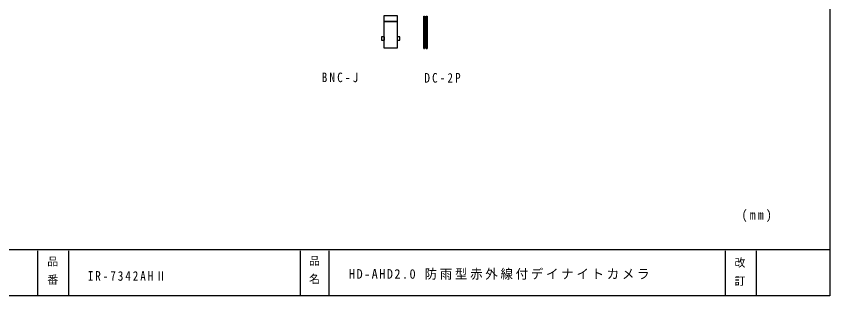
# Model space of a CAD drawing. Units: millimetres on the paper. Extents: x -142 to 142, y -98 to 91.
# Drawn here: x -44.5 to 141.8, y -98.3 to -34.2 of the extents above; entities that cross this region are included whole.
import ezdxf
from ezdxf.enums import TextEntityAlignment as Align

# ---------------------------------------------------------------- set-up
doc = ezdxf.new("R2010")
doc.units = ezdxf.units.MM
doc.layers.add('0-0_0', color=4, linetype='Continuous')
doc.styles.add('ＭＳ ゴシック', font='')
doc.styles.get('ＭＳ ゴシック').set_extended_font_data('MS Gothic')

msp = doc.modelspace()

# ---------------------------------------------------------------- linework, layer by layer
at = {"layer": '0-0_0'}
for p, q in [((48.792, -41.641), (49.001, -41.641)), ((49.347, -41.641), (49.557, -41.641)), ((141.803, -87.795), (-141.803, -87.791)), ((-39.681, -87.959), (-39.681, -98.28)), ((-32.546, -87.959), (-32.546, -98.28)), ((20.51, -87.959), (20.51, -98.28)), ((27.092, -87.959), (27.092, -98.28)), ((117.874, -87.959), (117.874, -98.28)), ((124.987, -87.959), (124.987, -98.28))]:
    msp.add_line(p, q, dxfattribs=at)
for points in [[(-141.803, 91.405), (141.803, 91.405), (141.803, -98.28), (-141.803, -98.28)], [(39.777, -34.045), (42.684, -34.045), (42.684, -35.416), (39.777, -35.416)], [(39.779, -35.415), (42.686, -35.415), (42.686, -41.53), (39.779, -41.53)], [(39.781, -38.955), (39.134, -38.955), (39.134, -39.687), (39.781, -39.687)], [(43.335, -38.953), (42.687, -38.953), (42.687, -39.685), (43.335, -39.685)]]:
    msp.add_lwpolyline(points, close=True, dxfattribs=at)
for points in [[(48.792, -41.641), (48.792, -34.235), (49.001, -34.235), (49.001, -41.641)], [(49.347, -41.641), (49.347, -34.235), (49.557, -34.235), (49.557, -41.641)]]:
    msp.add_lwpolyline(points, dxfattribs=at)

# ---------------------------------------------------------------- texts
at = {"layer": '0-0_0', "style": 'ＭＳ ゴシック'}
for s, p in [('品', (-37.435, -91.902)), ('品', (22.532, -91.767)), ('改', (119.998, -92.185)), ('番', (-37.435, -96.068)), ('名', (22.532, -95.934)), ('訂', (119.998, -96.351))]:
    msp.add_text(s, height=1.833, dxfattribs=at).set_placement(p, align=Align.BOTTOM_LEFT)
at = {"layer": '0-0_0', "char_height": 2.199, "attachment_point": 7, "style": 'ＭＳ ゴシック'}
for s, insert in [('\\T1.39;\\W0.85;BNC-J\\~', (25.443, -49.372)), ('\\T1.38;\\W0.85;DC-2P', (48.967, -49.478)), ('\\T1.38;\\W0.9;(mm)', (121.616, -81.414)), ('\\T1.35;\\W0.85;IR-7342AHⅡ', (-28.149, -94.881)), ('\\T1.22;\\W0.95;HD-AHD2.0\\~防雨型赤外線付デイナイトカメラ', (31.666, -94.637))]:
    msp.add_mtext(s, dxfattribs=dict(at, insert=insert))

doc.saveas('drawing.dxf')
